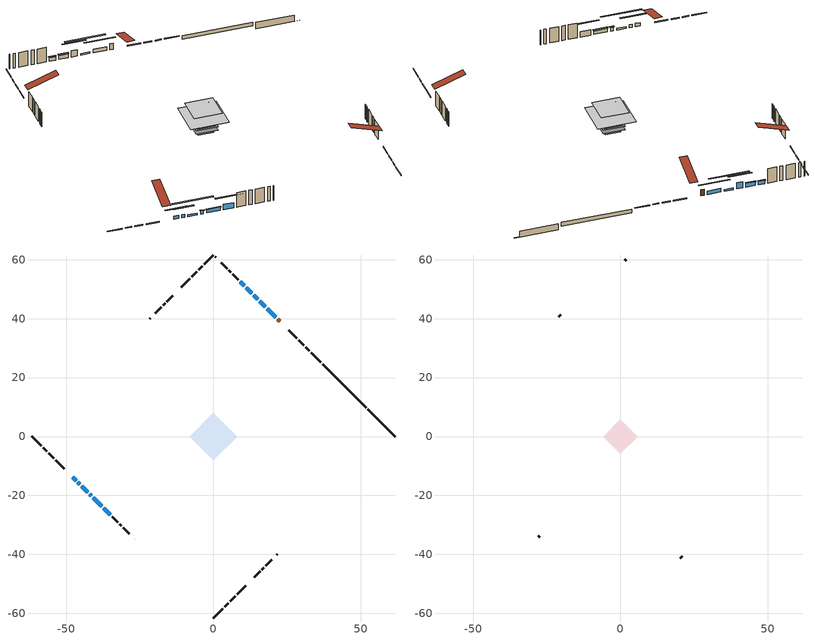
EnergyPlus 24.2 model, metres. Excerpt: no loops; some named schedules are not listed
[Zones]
conditioned space
 floor outside (Floor1 construction): -3.61,0 0,3.61 3.61,0 0,-3.61 z0.55
 floor adiabatic (Floor4 construction): -4.57,0 0,4.57 4.57,0 0,-4.57 z0.55
 floor adiabatic (AdiabaticFloorConstruction): -8.09,0 0,8.09 8.09,0 0,-8.09 z2.99
 floor foundation (Slab1 construction): -3.24,0 0,3.24 3.24,0 0,-3.24 z-1.76
 floor foundation (Slab2 construction): -4.57,0 0,4.57 4.57,0 0,-4.57 z-0.65
 wall outside (RimJoist1 construction): 0,-61.58 3.14,-58.44 / -61.58,0 -58.44,-3.14 / 0,61.58 -3.14,58.44 / 36.34,25.24 33.2,28.38 z0.55:0.85
 wall outside (RimJoist2 construction): 3.8,-57.78 5.08,-56.5 / -57.78,-3.8 -56.5,-5.08 / -3.8,57.78 -5.08,56.5 / 32.55,29.03 31.27,30.31 z0.55:0.85
 wall outside (RimJoist3 construction): 5.73,-55.85 7.46,-54.13 / -55.85,-5.73 -54.13,-7.46 / -5.73,55.85 -7.46,54.13 / 30.61,30.97 28.89,32.69 z0.55:0.85
 wall outside (RimJoist4 construction): 8.11,-53.47 10.88,-50.7 / -53.47,-8.11 -50.7,-10.88 / -8.11,53.47 -10.88,50.7 / 28.23,33.35 25.47,36.11 z0.55:0.85
 wall outside (AdiabaticWallConstruction 1): 22.44,39.14 21.8,39.78 z0.55:2.58
 wall outside (AdiabaticWallConstruction): 21.14,40.44 18.27,43.31 / -40.78,-20.8 -37.9,-23.68 / 10.39,51.19 9.1,52.48 z0.55:1.72; -47.68,-13.9 -46.64,-14.94 z0.55:1.57; -45.98,-15.6 -45.33,-16.25 z0.55:1.52; 17.61,43.97 15.63,45.95 / -44.68,-16.9 -42.7,-18.88 z0.55:1.11; -42.05,-19.53 -41.43,-20.15 z0.55:1.67; 14.98,46.6 13.68,47.9 z0.55:2.63; 13.03,48.55 11.05,50.53 z0.55:1.82; -37.25,-24.33 -35.09,-26.49 z0.55:2.33
 wall outside (Wall1 construction): 13.9,-47.68 15.8,-45.78 / -34.43,-27.15 -32.54,-29.04 / -13.9,47.68 -15.8,45.78 / 8.44,53.14 6.55,55.03 z0.55:5.43
 wall outside (Wall2 construction): 16.45,-45.13 17.09,-44.49 / -31.88,-29.7 -31.24,-30.34 / -16.45,45.13 -17.09,44.49 / 5.89,55.69 5.25,56.33 z0.55:5.43
 wall outside (Wall3 construction): 17.75,-43.83 19.7,-41.88 / -30.59,-30.99 -28.64,-32.94 / -17.75,43.83 -19.7,41.88 / 4.59,56.99 2.65,58.93 z0.55:5.43
 wall outside (Wall6 construction): 21.53,-40.05 21.69,-39.89 / -26.8,-34.78 -26.65,-34.93 / -21.53,40.05 -21.69,39.89 / 0.81,60.77 0.66,60.92 z0.55:5.43
 wall foundation (FoundationWall1 construction): 52.4,9.18,-1.76 52.4,9.18,0.34 60.48,1.1,0.34 60.48,1.1,-1.66 61.58,0,-1.66 61.58,0,-1.76
 wall foundation (FoundationWall2 construction): 51.74,9.84 37,24.58 z-0.65:0.55
 window (WindowConstruction): 21.14,40.44 18.27,43.31 z0.55:1.72
 window (WindowConstruction 7): -47.68,-13.9 -46.64,-14.94 z0.55:1.56
 window (WindowConstruction 8): -45.98,-15.6 -45.34,-16.24 z0.55:1.52
 window (WindowConstruction 9): 17.61,43.97 15.63,45.95 z0.55:1.11
 window (WindowConstruction 10): -44.68,-16.9 -42.7,-18.88 z0.55:1.11
 window (WindowConstruction 1): -42.05,-19.53 -41.44,-20.14 z0.55:1.67
 window (WindowConstruction 2): -40.78,-20.8 -37.9,-23.68 z0.55:1.72
 window (WindowConstruction 3): 14.98,46.6 13.68,47.9 z0.55:2.63
 window (WindowConstruction 4): 13.03,48.55 11.05,50.53 z0.55:1.82
 window (WindowConstruction 5): 10.39,51.19 9.1,52.48 z0.55:1.72
 window (WindowConstruction 6): -37.25,-24.33 -35.09,-26.49 z0.55:2.33
 door (Door): 22.44,39.14 21.8,39.78 z0.55:2.58
 ceiling adiabatic (AdiabaticFloorConstruction): 0,-8.09 8.09,0 0,8.09 -8.09,0 z2.99
attic - vented
 floor to conditioned space (Floor2 construction Reversed): -5.82,0 0,5.82 5.82,0 0,-5.82 z5.43
 floor to conditioned space (Floor3 construction Reversed): -3.24,0 0,3.24 3.24,0 0,-3.24 z5.43
 wall outside (Wall4 construction): 20.35,-41.23 20.87,-40.71 / -27.98,-33.6 -27.46,-34.12 / -20.35,41.23 -20.87,40.71 / 1.99,59.59 1.47,60.11 z0.55:5.43
 roof outside (Roof1 construction): 13.24,-48.34,5.43 6.76,-41.85,8.49 5.05,-43.56,8.49 11.53,-50.05,5.43; -48.34,-13.24,5.43 -41.85,-6.76,8.49 -43.56,-5.05,8.49 -50.05,-11.53,5.43; -13.24,48.34,5.43 -6.76,41.85,8.49 -5.05,43.56,8.49 -11.53,50.05,5.43; 23.1,38.48,5.43 16.61,31.99,8.49 18.32,30.28,8.49 24.81,36.77,5.43
shading: 16.42,45.16 22.99,38.59 23.28,38.88 16.71,45.45 z4.33; -44.79,-16.79 -49.53,-12.06 -49.82,-12.35 -45.09,-17.08 z4.17; -43.49,-18.09 -47.83,-13.75 -48.12,-14.04 -43.78,-18.38 z4.13; 12.28,49.3 20.96,40.62 21.25,40.91 12.57,49.59 z5.85; -39.35,-22.23 -48.03,-13.55 -48.32,-13.84 -39.64,-22.52 z5.85; -41.29,-20.29 -42.19,-19.39 -42.48,-19.68 -41.58,-20.58 z1.87; -37.76,-23.82 -40.92,-20.66 -41.21,-20.95 -38.05,-24.11 z1.92; 11.84,49.74 16.82,44.76 17.11,45.05 12.13,50.03 z5.24; 10.91,50.67 13.17,48.41 13.46,48.7 11.2,50.96 z2.02; 8.96,52.62 10.54,51.04 10.83,51.34 9.25,52.91 z1.92; -33.25,-28.33 -39.09,-22.49 -39.38,-22.78 -33.54,-28.63 z4.94
[Building]
Building 1: Terrain=Suburbs
[Site:Location]
Montreal Intl AP_QC: Latitude {deg}=45.47; Longitude {deg}=-73.74; Time Zone {hr}=-5; Elevation {m}=36; Keep Site Location Information=Yes
[Site:GroundTemperature:Shallow]
2.07863, -0.316383, -0.508184, 0.628371, 5.19101, 9.73239, 13.6695, 16.1636, 16.3755, 14.347, 10.5102, 6.10817
[Site:WaterMainsTemperature]
Calculation Method=Schedule; Temperature Schedule=mains temperature schedule
[Material] Roughness=Rough; Thermal Absorptance=0.9
Name | Thickness {m} | Conductivity {W/m-K} | Density {kg/m3} | Specific Heat {J/kg-K} | Solar Absorptance | Visible Absorptance
asphalt or fiberglass shingles | 0.00635 | 0.162714 | 1121.4 | 1465.45 | 0.4 | 0.4
ceiling loosefill ins | 0.338667 | 0.0480833 | 16.02 | 1046.75 | 0.7 | 0.7
ceiling loosefill ins 1 | 0.0846667 | 0.0480833 | 16.02 | 1046.75 | 0.7 | 0.7
ceiling stud and cavity | 0.1397 | 0.0892432 | 65.682 | 1177.47 | 0.7 | 0.7
ceiling stud and cavity 1 | 0.1397 | 0.6398 | 65.682 | 1177.47 | 0.7 | 0.7
concrete 4.0 in. | 0.1016 | 1.803125 | 2242.8 | 837.4 | 0.7 | 0.7
concrete 8.0 in. | 0.2032 | 1.803125 | 2242.8 | 837.4 | 0.7 | 0.7
door material | 0.04445 | 0.053851 | 512.64 | 1214.23 | 0.7 | 0.7
exterior vertical ins | 0.0445518 | 0.029427 | 32.04 | 1214.23 | 0.7 | 0.7
exterior vertical ins 1 | 0.00108814 | 0.029427 | 32.04 | 1214.23 | 0.7 | 0.7
floor covering | 0.0127 | 0.0433444 | 54.468 | 1339.84 | 0.6 | 0.6
floor covering 1 | 0.0127 | 9.015625 | 54.468 | 1339.84 | 0.6 | 0.6
floor rigid ins | 0.103632 | 0.029427 | 32.04 | 1214.23 | 0.7 | 0.7
floor rigid ins 1; wall rigid ins | 0.512978 | 0.029427 | 32.04 | 1214.23 | 0.7 | 0.7
floor stud and cavity | 0.1397 | 0.386641 | 92.3553 | 1139.71 | 0.7 | 0.7
floor stud and cavity 1 | 0.0889 | 0.621767 | 50.32683 | 1063.81 | 0.7 | 0.7
floor stud and cavity 2 | 0.1397 | 1.75129 | 37.0049 | 1207.88 | 0.7 | 0.7
furniture material conditioned space 1 | 0.1524 | 0.115458 | 640.8 | 1214.23 | 0.6 | 0.6
gypsum board | 0.0127 | 0.160291 | 801 | 837.4 | 0.6 | 0.6
gypsum board 1 | 0.0127 | 0.160291 | 801 | 837.4 | 0.7 | 0.7
osb sheathing 0.5 in. | 0.0127 | 0.115458 | 512.64 | 1214.23 | 0.7 | 0.7
osb sheathing 0.75 in. | 0.01905 | 0.115458 | 512.64 | 1214.23 | 0.7 | 0.7
osb sheathing 2.0 in. | 0.0508 | 0.115458 | 512.64 | 1214.23 | 0.7 | 0.7
rim joist rigid ins | 0.051816 | 0.029427 | 32.04 | 1214.23 | 0.7 | 0.7
rim joist stud and cavity | 0.0508 | 0.0452492 | 125.044 | 1163.47 | 0.6 | 0.6
rim joist stud and cavity 1 | 0.0508 | 0.0453916 | 125.044 | 1163.47 | 0.6 | 0.6
rim joist stud and cavity 2 | 0.0508 | 0.189081 | 125.044 | 1163.47 | 0.6 | 0.6
rim joist stud and cavity 3 | 0.0508 | 0.353641 | 125.044 | 1163.47 | 0.6 | 0.6
wall stud and cavity | 0.1397 | 0.0772525 | 139.0536 | 1170.24 | 0.7 | 0.7
wall stud and cavity 1 | 0.1397 | 0.0901573 | 139.0536 | 1170.24 | 0.7 | 0.7
wall stud and cavity 2 | 0.1397 | 0.0781658 | 139.0536 | 1170.24 | 0.7 | 0.7
wall stud and cavity 3 | 0.0889 | 6.9971 | 50.32683 | 1063.81 | 0.6 | 0.6
wall stud and cavity 4 | 0.1397 | 0.103639 | 139.0536 | 1170.24 | 0.7 | 0.7
wall stud and cavity 5 | 0.0889 | 0.380278 | 52.3479 | 1209.89 | 0.7 | 0.7
wall stud and cavity 6 | 0.0889 | 0.391764 | 83.0341 | 1211.67 | 0.7 | 0.7
wood siding | 0.0254 | 0.102417 | 544.68 | 1172.36 | 0.4 | 0.4
wood siding 1 | 0.00254 | 0.102417 | 544.68 | 1172.36 | 0.4 | 0.4
wood siding 2; wood siding 3; wood siding 4 | 0.0254 | 0.102417 | 544.68 | 1172.36 | 0.7 | 0.7
[WindowMaterial:SimpleGlazingSystem]
Name | U-Factor {W/m2-K} | Solar Heat Gain Coefficient
WindowMaterial | 2.79017 | 0.63
WindowMaterial 1 | 2.95994 | 0.56
WindowMaterial 2 | 4.19775 | 0.68
WindowMaterial 3 | 2.79301 | 0.65
WindowMaterial 4 | 2.95313 | 0.6
WindowMaterial 5 | 2.79698 | 0.67
WindowMaterial 6 | 2.97584 | 0.57
WindowMaterial 7 | 3.01899 | 0.51
WindowMaterial 8 | 2.77711 | 0.53
[Construction]
AdiabaticFloorConstruction: floor stud and cavity 2, floor rigid ins 1, osb sheathing 0.75 in., floor covering
AdiabaticWallConstruction: wood siding 3, wall rigid ins, wall stud and cavity 5, gypsum board
AdiabaticWallConstruction 1: wood siding 4, wall rigid ins, wall stud and cavity 5, gypsum board
Door: door material
Floor1 construction: floor stud and cavity, floor rigid ins, osb sheathing 0.75 in., floor covering
Floor2 construction Reversed: gypsum board, ceiling stud and cavity, ceiling loosefill ins
Floor3 construction Reversed: gypsum board, ceiling stud and cavity 1, ceiling loosefill ins 1
Floor4 construction: floor stud and cavity 1, floor covering 1
FoundationWall1 construction: concrete 8.0 in., gypsum board 1
FoundationWall2 construction: concrete 8.0 in.
furniture construction conditioned space 1: furniture material conditioned space 1
PartitionWallConstruction: gypsum board, wall stud and cavity 6, gypsum board
RimJoist1 construction: wood siding 2, osb sheathing 2.0 in., rim joist stud and cavity
RimJoist2 construction: wood siding 2, osb sheathing 2.0 in., rim joist stud and cavity 1
RimJoist3 construction: wood siding 2, rim joist rigid ins, osb sheathing 2.0 in., rim joist stud and cavity 2
RimJoist4 construction: wood siding 2, osb sheathing 2.0 in., rim joist stud and cavity 3
Roof1 construction: asphalt or fiberglass shingles
Slab1 construction; Slab2 construction: concrete 4.0 in.
Wall1 construction: wood siding, osb sheathing 0.5 in., wall stud and cavity, gypsum board
Wall2 construction: wood siding, osb sheathing 0.5 in., wall stud and cavity 1, gypsum board
Wall3 construction: wood siding, osb sheathing 0.5 in., wall stud and cavity 2, gypsum board
Wall4 construction: wood siding 1, wall stud and cavity 3
Wall6 construction: wood siding, osb sheathing 0.5 in., wall stud and cavity 4, gypsum board
WindowConstruction; WindowConstruction 2: WindowMaterial
WindowConstruction 1: WindowMaterial 1
WindowConstruction 10; WindowConstruction 9: WindowMaterial 8
WindowConstruction 3: WindowMaterial 2
WindowConstruction 4: WindowMaterial 3
WindowConstruction 5: WindowMaterial 4
WindowConstruction 6: WindowMaterial 5
WindowConstruction 7: WindowMaterial 6
WindowConstruction 8: WindowMaterial 7
[Zone] Multiplier=1; Part of Total Floor Area=Yes
Name | Volume {m3}
attic - vented | 44.0509
conditioned space | 419.2
[Space]
Name | Zone | Volume {m3}
attic - vented 1 | attic - vented | 44.0509
conditioned space 1 | conditioned space | 419.2
[ZoneInfiltration:EffectiveLeakageArea]
infil attic - vented 1: Zone or Space=attic - vented 1; Schedule=Always On Discrete; Effective Air Leakage Area {cm2}=3549.2; Stack Coefficient=0.00055179; Wind Coefficient=1.58711e-05
[ZoneMixing]
whole house fan mix: Zone or Space=attic - vented; Schedule=Always On Continuous; Design Flow Rate Calculation Method=Flow/Zone; Design Flow Rate {m3/s}=0; Source Zone or Space=conditioned space
[SurfaceProperty:ExposedFoundationPerimeter] Exposed Perimeter Calculation Method=TotalExposedPerimeter
Name | Total Exposed Perimeter {m}
Slab1 | 12.985
Slab2 | 20.848
[InternalMass] Zone or ZoneList=conditioned space; Space or SpaceList=conditioned space 1
Name | Construction | Surface Area {m2}
furniture mass conditioned space 1 | furniture construction conditioned space 1 | 104.552
partition wall mass | PartitionWallConstruction | 219.671
[Lights]
interior lighting: Zone or ZoneList or Space or SpaceList=conditioned space 1; Schedule=interior lighting schedule; Design Level Calculation Method=LightingLevel; Lighting Level {W}=343.2; Return Air Fraction=0; Fraction Radiant=0.6; Fraction Visible=0.2; Fraction Replaceable=1
[People]
occupants: Zone or ZoneList or Space or SpaceList=conditioned space 1; Number of People Schedule=occupants schedule; Number of People Calculation Method=People; Number of People=3; Fraction Radiant=0.314171; Sensible Heat Fraction=0.56303; Activity Level Schedule=occupants activity schedule; Carbon Dioxide Generation Rate {m3/s-W}=0; Enable ASHRAE 55 Comfort Warnings=No; Mean Radiant Temperature Calculation Type=EnclosureAveraged
[ElectricEquipment] Zone or ZoneList or Space or SpaceList=conditioned space 1; Design Level Calculation Method=EquipmentLevel
Name | Schedule | Design Level {W} | Fraction Latent | Fraction Radiant | Fraction Lost
clothes dryer | clothes dryer schedule | 140.772 | 0.015 | 0.081 | 0.85
clothes washer | clothes washer schedule | 32.1985 | 0.03 | 0.162 | 0.7
cooking range | cooking range schedule | 215.147 | 0.08 | 0.432 | 0.2
dishwasher | dishwasher schedule | 66.8632 | 0.3 | 0.18 | 0.4
fridge | fridge schedule | 72.9452 | 0 | 0.6 | 0
mech vent bath fan 0 | mech vent bath fan 0 schedule | 50.2 | 0 | 0 | 1
mech vent house fan | mech vent house fan schedule | 0 | 0 | 0 | 1
mech vent house fan cfis | mech vent house fan cfis schedule | 0 | 0 | 0 | 0
mech vent range fan 0 | mech vent range fan 0 schedule | 57 | 0 | 0 | 1
misc plug loads | misc plug loads schedule | 494.7 | 0.045 | 0.513 | 0.1
whole house fan | Always On Discrete | 0 | 0 | 0 | 1
[OtherEquipment] Zone or ZoneList or Space or SpaceList=conditioned space 1; Design Level Calculation Method=EquipmentLevel
Name | Fuel Type | Schedule | Design Level {W} | Fraction Latent | Fraction Radiant | Fraction Lost
clothes dryer 1 | Electricity | clothes dryer schedule | 0 | 0.015 | 0.081 | 0.85
cooking range 1 | Electricity | cooking range schedule | 0 | 0.08 | 0.432 | 0.2
general water use latent | None | general water use schedule | 62.594 | 1 | 0 | 0
general water use sensible | None | general water use schedule | -61.6891 | 0 | 0.6 | 0
mech vent house fan latent load | None | Always On Discrete | 0 | 1 | 0 | 0
mech vent house fan sensible load | None | Always On Discrete | 0 | 0 | 0 | 0
water heater energy adjustment1 | Electricity | Always On Discrete | 0.01 | 0 | 0 | 1
[ZoneInfiltration:DesignFlowRate] Zone or ZoneList or Space or SpaceList=conditioned space 1; Schedule=Always On Discrete; Design Flow Rate Calculation Method=Flow/Zone; Design Flow Rate {m3/s}=0
infil flow; natural vent flow; whole house fan flow
[Foundation:Kiva] Initial Indoor Air Temperature {C}=18; Wall Depth Below Slab {m}=0.2032; Custom Block Z Position 1 {m}=0
Name | Wall Height Above Grade {m} | Custom Block Material Name 1 | Custom Block Depth 1 {m} | Custom Block X Position 1 {m}
Foundation Kiva 1 | 0.340004 | exterior vertical ins | 2.10001 | 0.2159
Foundation Kiva 2 | 0.550012 | exterior vertical ins 1 | 1.2 | 0.2032
[Foundation:Kiva:Settings]
Soil Conductivity {W/m-K}=0.849921; Soil Density {kg/m3}=1842.3; Soil Specific Heat {J/kg-K}=418.7; Ground Solar Absorptivity=0.9; Ground Thermal Absorptivity=0.9; Ground Surface Roughness {m}=0.03; Far-Field Width {m}=40; Deep-Ground Boundary Condition=ZeroFlux; Deep-Ground Depth {m}=40; Minimum Cell Dimension {m}=0.2; Maximum Cell Growth Coefficient=3; Simulation Timestep=Timestep
[Exterior:Lights]
exterior lighting: Schedule=exterior lighting schedule; Design Level {W}=75.6
[Schedule:Constant]
Name | Hourly Value
Always On Continuous; mech vent house fan schedule; mech vent house fan cfis schedule; Always On Discrete | 1
occupants activity schedule | 117.228
fridge schedule | 0
[Schedule:Week:Daily]
interior lighting schedule Week Rule - Jan1-Jan27: interior lighting schedule day, interior lighting schedule day, interior lighting schedule day, interior lighting schedule day, interior lighting schedule day, interior lighting schedule day, interior lighting schedule day, interior lighting schedule default day, interior lighting schedule default day, interior lighting schedule default day, interior lighting schedule default day, interior lighting schedule default day
interior lighting schedule Week Rule - Jan28-Feb3: interior lighting schedule day, interior lighting schedule day, interior lighting schedule day, interior lighting schedule day, interior lighting schedule day 1, interior lighting schedule day 1, interior lighting schedule day 1, interior lighting schedule default day, interior lighting schedule default day, interior lighting schedule default day, interior lighting schedule default day, interior lighting schedule default day
interior lighting schedule Week Rule - Feb4-Feb24: interior lighting schedule day 1, interior lighting schedule day 1, interior lighting schedule day 1, interior lighting schedule day 1, interior lighting schedule day 1, interior lighting schedule day 1, interior lighting schedule day 1, interior lighting schedule default day, interior lighting schedule default day, interior lighting schedule default day, interior lighting schedule default day, interior lighting schedule default day
interior lighting schedule Week Rule - Feb25-Mar3: interior lighting schedule day 1, interior lighting schedule day 1, interior lighting schedule day 1, interior lighting schedule day 1, interior lighting schedule day 2, interior lighting schedule day 2, interior lighting schedule day 2, interior lighting schedule default day, interior lighting schedule default day, interior lighting schedule default day, interior lighting schedule default day, interior lighting schedule default day
interior lighting schedule Week Rule - Mar4-Mar31: interior lighting schedule day 2, interior lighting schedule day 2, interior lighting schedule day 2, interior lighting schedule day 2, interior lighting schedule day 2, interior lighting schedule day 2, interior lighting schedule day 2, interior lighting schedule default day, interior lighting schedule default day, interior lighting schedule default day, interior lighting schedule default day, interior lighting schedule default day
interior lighting schedule Week Rule - Apr1-Apr28: interior lighting schedule day 3, interior lighting schedule day 3, interior lighting schedule day 3, interior lighting schedule day 3, interior lighting schedule day 3, interior lighting schedule day 3, interior lighting schedule day 3, interior lighting schedule default day, interior lighting schedule default day, interior lighting schedule default day, interior lighting schedule default day, interior lighting schedule default day
interior lighting schedule Week Rule - Apr29-May5: interior lighting schedule day 3, interior lighting schedule day 3, interior lighting schedule day 4, interior lighting schedule day 4, interior lighting schedule day 4, interior lighting schedule day 4, interior lighting schedule day 4, interior lighting schedule default day, interior lighting schedule default day, interior lighting schedule default day, interior lighting schedule default day, interior lighting schedule default day
interior lighting schedule Week Rule - May6-May26: interior lighting schedule day 4, interior lighting schedule day 4, interior lighting schedule day 4, interior lighting schedule day 4, interior lighting schedule day 4, interior lighting schedule day 4, interior lighting schedule day 4, interior lighting schedule default day, interior lighting schedule default day, interior lighting schedule default day, interior lighting schedule default day, interior lighting schedule default day
interior lighting schedule Week Rule - May27-Jun2: interior lighting schedule day 4, interior lighting schedule day 4, interior lighting schedule day 4, interior lighting schedule day 4, interior lighting schedule day 4, interior lighting schedule day 5, interior lighting schedule day 5, interior lighting schedule default day, interior lighting schedule default day, interior lighting schedule default day, interior lighting schedule default day, interior lighting schedule default day
interior lighting schedule Week Rule - Jun3-Jun30: interior lighting schedule day 5, interior lighting schedule day 5, interior lighting schedule day 5, interior lighting schedule day 5, interior lighting schedule day 5, interior lighting schedule day 5, interior lighting schedule day 5, interior lighting schedule default day, interior lighting schedule default day, interior lighting schedule default day, interior lighting schedule default day, interior lighting schedule default day
interior lighting schedule Week Rule - Jul1-Jul28: interior lighting schedule day 6, interior lighting schedule day 6, interior lighting schedule day 6, interior lighting schedule day 6, interior lighting schedule day 6, interior lighting schedule day 6, interior lighting schedule day 6, interior lighting schedule default day, interior lighting schedule default day, interior lighting schedule default day, interior lighting schedule default day, interior lighting schedule default day
interior lighting schedule Week Rule - Jul29-Aug4: interior lighting schedule day 6, interior lighting schedule day 6, interior lighting schedule day 6, interior lighting schedule day 7, interior lighting schedule day 7, interior lighting schedule day 7, interior lighting schedule day 7, interior lighting schedule default day, interior lighting schedule default day, interior lighting schedule default day, interior lighting schedule default day, interior lighting schedule default day
interior lighting schedule Week Rule - Aug5-Aug25: interior lighting schedule day 7, interior lighting schedule day 7, interior lighting schedule day 7, interior lighting schedule day 7, interior lighting schedule day 7, interior lighting schedule day 7, interior lighting schedule day 7, interior lighting schedule default day, interior lighting schedule default day, interior lighting schedule default day, interior lighting schedule default day, interior lighting schedule default day
interior lighting schedule Week Rule - Aug26-Sep1: interior lighting schedule day 7, interior lighting schedule day 7, interior lighting schedule day 7, interior lighting schedule day 7, interior lighting schedule day 7, interior lighting schedule day 7, interior lighting schedule day 8, interior lighting schedule default day, interior lighting schedule default day, interior lighting schedule default day, interior lighting schedule default day, interior lighting schedule default day
interior lighting schedule Week Rule - Sep2-Sep29: interior lighting schedule day 8, interior lighting schedule day 8, interior lighting schedule day 8, interior lighting schedule day 8, interior lighting schedule day 8, interior lighting schedule day 8, interior lighting schedule day 8, interior lighting schedule default day, interior lighting schedule default day, interior lighting schedule default day, interior lighting schedule default day, interior lighting schedule default day
interior lighting schedule Week Rule - Sep30-Oct6: interior lighting schedule day 8, interior lighting schedule day 9, interior lighting schedule day 9, interior lighting schedule day 9, interior lighting schedule day 9, interior lighting schedule day 9, interior lighting schedule day 9, interior lighting schedule default day, interior lighting schedule default day, interior lighting schedule default day, interior lighting schedule default day, interior lighting schedule default day
interior lighting schedule Week Rule - Oct7-Oct27: interior lighting schedule day 9, interior lighting schedule day 9, interior lighting schedule day 9, interior lighting schedule day 9, interior lighting schedule day 9, interior lighting schedule day 9, interior lighting schedule day 9, interior lighting schedule default day, interior lighting schedule default day, interior lighting schedule default day, interior lighting schedule default day, interior lighting schedule default day
interior lighting schedule Week Rule - Oct28-Nov3: interior lighting schedule day 9, interior lighting schedule day 9, interior lighting schedule day 9, interior lighting schedule day 9, interior lighting schedule day 10, interior lighting schedule day 10, interior lighting schedule day 10, interior lighting schedule default day, interior lighting schedule default day, interior lighting schedule default day, interior lighting schedule default day, interior lighting schedule default day
interior lighting schedule Week Rule - Nov4-Nov24: interior lighting schedule day 10, interior lighting schedule day 10, interior lighting schedule day 10, interior lighting schedule day 10, interior lighting schedule day 10, interior lighting schedule day 10, interior lighting schedule day 10, interior lighting schedule default day, interior lighting schedule default day, interior lighting schedule default day, interior lighting schedule default day, interior lighting schedule default day
interior lighting schedule Week Rule - Nov25-Dec1: interior lighting schedule day 10, interior lighting schedule day 10, interior lighting schedule day 10, interior lighting schedule day 10, interior lighting schedule day 10, interior lighting schedule day 10, interior lighting schedule day 11, interior lighting schedule default day, interior lighting schedule default day, interior lighting schedule default day, interior lighting schedule default day, interior lighting schedule default day
interior lighting schedule Week Rule - Dec2-Dec31: interior lighting schedule day 11, interior lighting schedule day 11, interior lighting schedule day 11, interior lighting schedule day 11, interior lighting schedule day 11, interior lighting schedule day 11, interior lighting schedule day 11, interior lighting schedule default day, interior lighting schedule default day, interior lighting schedule default day, interior lighting schedule default day, interior lighting schedule default day
occupants schedule Week Rule - Jan1-Dec31: occupants schedule day, occupants schedule day, occupants schedule day, occupants schedule day, occupants schedule day, occupants schedule day, occupants schedule day, occupants schedule default day, occupants schedule default day, occupants schedule default day, occupants schedule default day, occupants schedule default day
clothes dryer schedule Week Rule - Jan1-Dec31: clothes dryer schedule day, clothes dryer schedule day, clothes dryer schedule day, clothes dryer schedule day, clothes dryer schedule day, clothes dryer schedule day, clothes dryer schedule day, clothes dryer schedule default day, clothes dryer schedule default day, clothes dryer schedule default day, clothes dryer schedule default day, clothes dryer schedule default day
clothes washer schedule Week Rule - Jan1-Dec31: clothes washer schedule day, clothes washer schedule day, clothes washer schedule day, clothes washer schedule day, clothes washer schedule day, clothes washer schedule day, clothes washer schedule day, clothes washer schedule default day, clothes washer schedule default day, clothes washer schedule default day, clothes washer schedule default day, clothes washer schedule default day
cooking range schedule Week Rule - Jan1-Dec31: cooking range schedule day, cooking range schedule day, cooking range schedule day, cooking range schedule day, cooking range schedule day, cooking range schedule day, cooking range schedule day, cooking range schedule default day, cooking range schedule default day, cooking range schedule default day, cooking range schedule default day, cooking range schedule default day
dishwasher schedule Week Rule - Jan1-Dec31: dishwasher schedule day, dishwasher schedule day, dishwasher schedule day, dishwasher schedule day, dishwasher schedule day, dishwasher schedule day, dishwasher schedule day, dishwasher schedule default day, dishwasher schedule default day, dishwasher schedule default day, dishwasher schedule default day, dishwasher schedule default day
mech vent bath fan 0 schedule Week Rule - Jan1-Dec31: mech vent bath fan 0 schedule day, mech vent bath fan 0 schedule day, mech vent bath fan 0 schedule day, mech vent bath fan 0 schedule day, mech vent bath fan 0 schedule day, mech vent bath fan 0 schedule day, mech vent bath fan 0 schedule day, mech vent bath fan 0 schedule default day, mech vent bath fan 0 schedule default day, mech vent bath fan 0 schedule default day, mech vent bath fan 0 schedule default day, mech vent bath fan 0 schedule default day
mech vent range fan 0 schedule Week Rule - Jan1-Dec31: mech vent range fan 0 schedule day, mech vent range fan 0 schedule day, mech vent range fan 0 schedule day, mech vent range fan 0 schedule day, mech vent range fan 0 schedule day, mech vent range fan 0 schedule day, mech vent range fan 0 schedule day, mech vent range fan 0 schedule default day, mech vent range fan 0 schedule default day, mech vent range fan 0 schedule default day, mech vent range fan 0 schedule default day, mech vent range fan 0 schedule default day
misc plug loads schedule Week Rule - Jan1-Dec31: misc plug loads schedule day, misc plug loads schedule day, misc plug loads schedule day, misc plug loads schedule day, misc plug loads schedule day, misc plug loads schedule day, misc plug loads schedule day, misc plug loads schedule default day, misc plug loads schedule default day, misc plug loads schedule default day, misc plug loads schedule default day, misc plug loads schedule default day
general water use schedule Week Rule - Jan1-Dec31: general water use schedule day, general water use schedule day, general water use schedule day, general water use schedule day, general water use schedule day, general water use schedule day, general water use schedule day, general water use schedule default day, general water use schedule default day, general water use schedule default day, general water use schedule default day, general water use schedule default day
exterior lighting schedule Week Rule - Jan1-Jan27: exterior lighting schedule day, exterior lighting schedule day, exterior lighting schedule day, exterior lighting schedule day, exterior lighting schedule day, exterior lighting schedule day, exterior lighting schedule day, exterior lighting schedule default day, exterior lighting schedule default day, exterior lighting schedule default day, exterior lighting schedule default day, exterior lighting schedule default day
exterior lighting schedule Week Rule - Jan28-Feb3: exterior lighting schedule day, exterior lighting schedule day, exterior lighting schedule day, exterior lighting schedule day, exterior lighting schedule day 1, exterior lighting schedule day 1, exterior lighting schedule day 1, exterior lighting schedule default day, exterior lighting schedule default day, exterior lighting schedule default day, exterior lighting schedule default day, exterior lighting schedule default day
exterior lighting schedule Week Rule - Feb4-Feb24: exterior lighting schedule day 1, exterior lighting schedule day 1, exterior lighting schedule day 1, exterior lighting schedule day 1, exterior lighting schedule day 1, exterior lighting schedule day 1, exterior lighting schedule day 1, exterior lighting schedule default day, exterior lighting schedule default day, exterior lighting schedule default day, exterior lighting schedule default day, exterior lighting schedule default day
exterior lighting schedule Week Rule - Feb25-Mar3: exterior lighting schedule day 1, exterior lighting schedule day 1, exterior lighting schedule day 1, exterior lighting schedule day 1, exterior lighting schedule day 2, exterior lighting schedule day 2, exterior lighting schedule day 2, exterior lighting schedule default day, exterior lighting schedule default day, exterior lighting schedule default day, exterior lighting schedule default day, exterior lighting schedule default day
exterior lighting schedule Week Rule - Mar4-Mar31: exterior lighting schedule day 2, exterior lighting schedule day 2, exterior lighting schedule day 2, exterior lighting schedule day 2, exterior lighting schedule day 2, exterior lighting schedule day 2, exterior lighting schedule day 2, exterior lighting schedule default day, exterior lighting schedule default day, exterior lighting schedule default day, exterior lighting schedule default day, exterior lighting schedule default day
exterior lighting schedule Week Rule - Apr1-Apr28: exterior lighting schedule day 3, exterior lighting schedule day 3, exterior lighting schedule day 3, exterior lighting schedule day 3, exterior lighting schedule day 3, exterior lighting schedule day 3, exterior lighting schedule day 3, exterior lighting schedule default day, exterior lighting schedule default day, exterior lighting schedule default day, exterior lighting schedule default day, exterior lighting schedule default day
exterior lighting schedule Week Rule - Apr29-May5: exterior lighting schedule day 3, exterior lighting schedule day 3, exterior lighting schedule day 4, exterior lighting schedule day 4, exterior lighting schedule day 4, exterior lighting schedule day 4, exterior lighting schedule day 4, exterior lighting schedule default day, exterior lighting schedule default day, exterior lighting schedule default day, exterior lighting schedule default day, exterior lighting schedule default day
exterior lighting schedule Week Rule - May6-May26: exterior lighting schedule day 4, exterior lighting schedule day 4, exterior lighting schedule day 4, exterior lighting schedule day 4, exterior lighting schedule day 4, exterior lighting schedule day 4, exterior lighting schedule day 4, exterior lighting schedule default day, exterior lighting schedule default day, exterior lighting schedule default day, exterior lighting schedule default day, exterior lighting schedule default day
exterior lighting schedule Week Rule - May27-Jun2: exterior lighting schedule day 4, exterior lighting schedule day 4, exterior lighting schedule day 4, exterior lighting schedule day 4, exterior lighting schedule day 4, exterior lighting schedule day 5, exterior lighting schedule day 5, exterior lighting schedule default day, exterior lighting schedule default day, exterior lighting schedule default day, exterior lighting schedule default day, exterior lighting schedule default day
[Schedule:Year]
interior lighting schedule: interior lighting schedule Week Rule - Jan1-Jan27, 1, 1, 1, 27, interior lighting schedule Week Rule - Jan28-Feb3, 1, 28, 2, 3, interior lighting schedule Week Rule - Feb4-Feb24, 2, 4, 2, 24, interior lighting schedule Week Rule - Feb25-Mar3, 2, 25, 3, 3, interior lighting schedule Week Rule - Mar4-Mar31, 3, 4, 3, 31, interior lighting schedule Week Rule - Apr1-Apr28, 4, 1, 4, 28, interior lighting schedule Week Rule - Apr29-May5, 4, 29, 5, 5, interior lighting schedule Week Rule - May6-May26, 5, 6, 5, 26, interior lighting schedule Week Rule - May27-Jun2, 5, 27, 6, 2, interior lighting schedule Week Rule - Jun3-Jun30, 6, 3, 6, 30, interior lighting schedule Week Rule - Jul1-Jul28, 7, 1, 7, 28, interior lighting schedule Week Rule - Jul29-Aug4, 7, 29, 8, 4, interior lighting schedule Week Rule - Aug5-Aug25, 8, 5, 8, 25, interior lighting schedule Week Rule - Aug26-Sep1, 8, 26, 9, 1, interior lighting schedule Week Rule - Sep2-Sep29, 9, 2, 9, 29, interior lighting schedule Week Rule - Sep30-Oct6, 9, 30, 10, 6, interior lighting schedule Week Rule - Oct7-Oct27, 10, 7, 10, 27, interior lighting schedule Week Rule - Oct28-Nov3, 10, 28, 11, 3, interior lighting schedule Week Rule - Nov4-Nov24, 11, 4, 11, 24, interior lighting schedule Week Rule - Nov25-Dec1, 11, 25, 12, 1, interior lighting schedule Week Rule - Dec2-Dec31, 12, 2, 12, 31
occupants schedule: occupants schedule Week Rule - Jan1-Dec31, 1, 1, 12, 31
clothes dryer schedule: clothes dryer schedule Week Rule - Jan1-Dec31, 1, 1, 12, 31
clothes washer schedule: clothes washer schedule Week Rule - Jan1-Dec31, 1, 1, 12, 31
cooking range schedule: cooking range schedule Week Rule - Jan1-Dec31, 1, 1, 12, 31
dishwasher schedule: dishwasher schedule Week Rule - Jan1-Dec31, 1, 1, 12, 31
mech vent bath fan 0 schedule: mech vent bath fan 0 schedule Week Rule - Jan1-Dec31, 1, 1, 12, 31
mech vent range fan 0 schedule: mech vent range fan 0 schedule Week Rule - Jan1-Dec31, 1, 1, 12, 31
misc plug loads schedule: misc plug loads schedule Week Rule - Jan1-Dec31, 1, 1, 12, 31
general water use schedule: general water use schedule Week Rule - Jan1-Dec31, 1, 1, 12, 31
exterior lighting schedule: exterior lighting schedule Week Rule - Jan1-Jan27, 1, 1, 1, 27, exterior lighting schedule Week Rule - Jan28-Feb3, 1, 28, 2, 3, exterior lighting schedule Week Rule - Feb4-Feb24, 2, 4, 2, 24, exterior lighting schedule Week Rule - Feb25-Mar3, 2, 25, 3, 3, exterior lighting schedule Week Rule - Mar4-Mar31, 3, 4, 3, 31, exterior lighting schedule Week Rule - Apr1-Apr28, 4, 1, 4, 28, exterior lighting schedule Week Rule - Apr29-May5, 4, 29, 5, 5, exterior lighting schedule Week Rule - May6-May26, 5, 6, 5, 26, exterior lighting schedule Week Rule - May27-Jun2, 5, 27, 6, 2, exterior lighting schedule Week Rule - Jun3-Jun30, 6, 3, 6, 30, exterior lighting schedule Week Rule - Jul1-Jul28, 7, 1, 7, 28, exterior lighting schedule Week Rule - Jul29-Aug4, 7, 29, 8, 4, exterior lighting schedule Week Rule - Aug5-Aug25, 8, 5, 8, 25, exterior lighting schedule Week Rule - Aug26-Sep1, 8, 26, 9, 1, exterior lighting schedule Week Rule - Sep2-Sep29, 9, 2, 9, 29, exterior lighting schedule Week Rule - Sep30-Oct6, 9, 30, 10, 6, exterior lighting schedule Week Rule - Oct7-Oct27, 10, 7, 10, 27, exterior lighting schedule Week Rule - Oct28-Nov3, 10, 28, 11, 3, exterior lighting schedule Week Rule - Nov4-Nov24, 11, 4, 11, 24, exterior lighting schedule Week Rule - Nov25-Dec1, 11, 25, 12, 1, exterior lighting schedule Week Rule - Dec2-Dec31, 12, 2, 12, 31
[Schedule:Compact]
mains temperature schedule: Through: 01/01, For: AllDays, Until: 24:00, 6.56833, Through: 01/02, For: AllDays, Until: 24:00, 6.48722, Through: 01/03, For: AllDays, Until: 24:00, 6.40722, Through: 01/04, For: AllDays, Until: 24:00, 6.32889, Through: 01/05, For: AllDays, Until: 24:00, 6.25167, Through: 01/06, For: AllDays, Until: 24:00, 6.17611, Through: 01/07, For: AllDays, Until: 24:00, 6.10222, Through: 01/08, For: AllDays, Until: 24:00, 6.02944, Through: 01/09, For: AllDays, Until: 24:00, 5.95833, Through: 01/10, For: AllDays, Until: 24:00, 5.88889, Through: 01/11, For: AllDays, Until: 24:00, 5.82056, Through: 01/12, For: AllDays, Until: 24:00, 5.75444, Through: 01/13, For: AllDays, Until: 24:00, 5.68944, Through: 01/14, For: AllDays, Until: 24:00, 5.62611, Through: 01/15, For: AllDays, Until: 24:00, 5.56444, Through: 01/16, For: AllDays, Until: 24:00, 5.50444, Through: 01/17, For: AllDays, Until: 24:00, 5.44611, Through: 01/18, For: AllDays, Until: 24:00, 5.38944, Through: 01/19, For: AllDays, Until: 24:00, 5.33389, Through: 01/20, For: AllDays, Until: 24:00, 5.28111, Through: 01/21, For: AllDays, Until: 24:00, 5.22944, Through: 01/22, For: AllDays, Until: 24:00, 5.17944, Through: 01/23, For: AllDays, Until: 24:00, 5.13111, Through: 01/24, For: AllDays, Until: 24:00, 5.085, Through: 01/25, For: AllDays, Until: 24:00, 5.04056, Through: 01/26, For: AllDays, Until: 24:00, 4.99778, Through: 01/27, For: AllDays, Until: 24:00, 4.95667, Through: 01/28, For: AllDays, Until: 24:00, 4.91778, Through: 01/29, For: AllDays, Until: 24:00, 4.88056, Through: 01/30, For: AllDays, Until: 24:00, 4.845, Through: 01/31, For: AllDays, Until: 24:00, 4.81167, Through: 02/01, For: AllDays, Until: 24:00, 4.77944, Through: 02/02, For: AllDays, Until: 24:00, 4.75, Through: 02/03, For: AllDays, Until: 24:00, 4.72167, Through: 02/04, For: AllDays, Until: 24:00, 4.69611, Through: 02/05, For: AllDays, Until: 24:00, 4.67167, Through: 02/06, For: AllDays, Until: 24:00, 4.64944, Through: 02/07, For: AllDays, Until: 24:00, 4.62889, Through: 02/08, For: AllDays, Until: 24:00, 4.61056, Through: 02/09, For: AllDays, Until: 24:00, 4.59389, Through: 02/10, For: AllDays, Until: 24:00, 4.57944, Through: 02/11, For: AllDays, Until: 24:00, 4.56667, Through: 02/12, For: AllDays, Until: 24:00, 4.55611, Through: 02/13, For: AllDays, Until: 24:00, 4.54722, Through: 02/14, For: AllDays, Until: 24:00, 4.54056, Through: 02/15, For: AllDays, Until: 24:00, 4.53556, Through: 02/16, For: AllDays, Until: 24:00, 4.53278, Through: 02/17, For: AllDays, Until: 24:00, 4.53167, Through: 02/18, For: AllDays, Until: 24:00, 4.53278, Through: 02/19, For: AllDays, Until: 24:00, 4.53556, Through: 02/20, For: AllDays, Until: 24:00, 4.54056, Through: 02/21, For: AllDays, Until: 24:00, 4.54722, Through: 02/22, For: AllDays, Until: 24:00, 4.55611, Through: 02/23, For: AllDays, Until: 24:00, 4.56667, Through: 02/24, For: AllDays, Until: 24:00, 4.57944, Through: 02/25, For: AllDays, Until: 24:00, 4.59389, Through: 02/26, For: AllDays, Until: 24:00, 4.61056, Through: 02/27, For: AllDays, Until: 24:00, 4.62889, Through: 02/28, For: AllDays, Until: 24:00, 4.64889, Through: 03/01, For: AllDays, Until: 24:00, 4.67111, Through: 03/02, For: AllDays, Until: 24:00, 4.69556, Through: 03/03, For: AllDays, Until: 24:00, 4.72167, Through: 03/04, For: AllDays, Until: 24:00, 4.74944, Through: 03/05, For: AllDays, Until: 24:00, 4.77944, Through: 03/06, For: AllDays, Until: 24:00, 4.81111, Through: 03/07, For: AllDays, Until: 24:00, 4.84444, Through: 03/08, For: AllDays, Until: 24:00, 4.88, Through: 03/09, For: AllDays, Until: 24:00, 4.91722, Through: 03/10, For: AllDays, Until: 24:00, 4.95611, Through: 03/11, For: AllDays, Until: 24:00, 4.99722, Through: 03/12, For: AllDays, Until: 24:00, 5.04, Through: 03/13, For: AllDays, Until: 24:00, 5.08444, Through: 03/14, For: AllDays, Until: 24:00, 5.13056, Through: 03/15, For: AllDays, Until: 24:00, 5.17889, Through: 03/16, For: AllDays, Until: 24:00, 5.22833, Through: 03/17, For: AllDays, Until: 24:00, 5.28, Through: 03/18, For: AllDays, Until: 24:00, 5.33333, Through: 03/19, For: AllDays, Until: 24:00, 5.38833, Through: 03/20, For: AllDays, Until: 24:00, 5.445, Through: 03/21, For: AllDays, Until: 24:00, 5.50333, Through: 03/22, For: AllDays, Until: 24:00, 5.56333, Through: 03/23, For: AllDays, Until: 24:00, 5.625, Through: 03/24, For: AllDays, Until: 24:00, 5.68833, Through: 03/25, For: AllDays, Until: 24:00, 5.75333, Through: 03/26, For: AllDays, Until: 24:00, 5.81944, Through: 03/27, For: AllDays, Until: 24:00, 5.88778, Through: 03/28, For: AllDays, Until: 24:00, 5.95722, Through: 03/29, For: AllDays, Until: 24:00, 6.02833, Through: 03/30, For: AllDays, Until: 24:00, 6.10111, Through: 03/31, For: AllDays, Until: 24:00, 6.175, Through: 04/01, For: AllDays, Until: 24:00, 6.25056, Through: 04/02, For: AllDays, Until: 24:00, 6.32778, Through: 04/03, For: AllDays, Until: 24:00, 6.40611, Through: 04/04, For: AllDays, Until: 24:00, 6.48556, Through: 04/05, For: AllDays, Until: 24:00, 6.56722, Through: 04/06, For: AllDays, Until: 24:00, 6.64944, Through: 04/07, For: AllDays, Until: 24:00, 6.73333, Through: 04/08, For: AllDays, Until: 24:00, 6.81833, Through: 04/09, For: AllDays, Until: 24:00, 6.905, Through: 04/10, For: AllDays, Until: 24:00, 6.99278, Through: 04/11, For: AllDays, Until: 24:00, 7.08111, Through: 04/12, For: AllDays, Until: 24:00, 7.17167, Through: 04/13, For: AllDays, Until: 24:00, 7.26278, Through: 04/14, For: AllDays, Until: 24:00, 7.355, Through: 04/15, For: AllDays, Until: 24:00, 7.44833, Through: 04/16, For: AllDays, Until: 24:00, 7.54278, Through: 04/17, For: AllDays, Until: 24:00, 7.63889, Through: 04/18, For: AllDays, Until: 24:00, 7.735, Through: 04/19, For: AllDays, Until: 24:00, 7.83278, Through: 04/20, For: AllDays, Until: 24:00, 7.93167, Through: 04/21, For: AllDays, Until: 24:00, 8.03111, Through: 04/22, For: AllDays, Until: 24:00, 8.13167, Through: 04/23, For: AllDays, Until: 24:00, 8.23278, Through: 04/24, For: AllDays, Until: 24:00, 8.335, Through: 04/25, For: AllDays, Until: 24:00, 8.43778, Through: 04/26, For: AllDays, Until: 24:00, 8.54167, Through: 04/27, For: AllDays, Until: 24:00, 8.64611, Through: 04/28, For: AllDays, Until: 24:00, 8.75167, Through: 04/29, For: AllDays, Until: 24:00, 8.85778, Through: 04/30, For: AllDays, Until: 24:00, 8.96444, Through: 05/01, For: AllDays, Until: 24:00, 9.07167, Through: 05/02, For: AllDays, Until: 24:00, 9.17944, Through: 05/03, For: AllDays, Until: 24:00, 9.28778, Through: 05/04, For: AllDays, Until: 24:00, 9.39667, Through: 05/05, For: AllDays, Until: 24:00, 9.50667, Through: 05/06, For: AllDays, Until: 24:00, 9.61667, Through: 05/07, For: AllDays, Until: 24:00, 9.72667, Through: 05/08, For: AllDays, Until: 24:00, 9.83778, Through: 05/09, For: AllDays, Until: 24:00, 9.94889, Through: 05/10, For: AllDays, Until: 24:00, 10.0606, Through: 05/11, For: AllDays, Until: 24:00, 10.1722, Through: 05/12, For: AllDays, Until: 24:00, 10.2844, Through: 05/13, For: AllDays, Until: 24:00, 10.3967, Through: 05/14, For: AllDays, Until: 24:00, 10.5094, Through: 05/15, For: AllDays, Until: 24:00, 10.6222, Through: 05/16, For: AllDays, Until: 24:00, 10.735, Through: 05/17, For: AllDays, Until: 24:00, 10.8478, Through: 05/18, For: AllDays, Until: 24:00, 10.9611, Through: 05/19, For: AllDays, Until: 24:00, 11.0744, Through: 05/20, For: AllDays, Until: 24:00, 11.1872, Through: 05/21, For: AllDays, Until: 24:00, 11.3006, Through: 05/22, For: AllDays, Until: 24:00, 11.4133, Through: 05/23, For: AllDays, Until: 24:00, 11.5267, Through: 05/24, For: AllDays, Until: 24:00, 11.6394, Through: 05/25, For: AllDays, Until: 24:00, 11.7522, Through: 05/26, For: AllDays, Until: 24:00, 11.8644, Through: 05/27, For: AllDays, Until: 24:00, 11.9767, Through: 05/28, For: AllDays, Until: 24:00, 12.0889, Through: 05/29, For: AllDays, Until: 24:00, 12.2006, Through: 05/30, For: AllDays, Until: 24:00, 12.3122, Through: 05/31, For: AllDays, Until: 24:00, 12.4228, Through: 06/01, For: AllDays, Until: 24:00, 12.5339, Through: 06/02, For: AllDays, Until: 24:00, 12.6439, Through: 06/03, For: AllDays, Until: 24:00, 12.7539, Through: 06/04, For: AllDays, Until: 24:00, 12.8628, Through: 06/05, For: AllDays, Until: 24:00, 12.9717, Through: 06/06, For: AllDays, Until: 24:00, 13.08, Through: 06/07, For: AllDays, Until: 24:00, 13.1878, Through: 06/08, For: AllDays, Until: 24:00, 13.2944, Through: 06/09, For: AllDays, Until: 24:00, 13.4011, Through: 06/10, For: AllDays, Until: 24:00, 13.5067, Through: 06/11, For: AllDays, Until: 24:00, 13.6117, Through: 06/12, For: AllDays, Until: 24:00, 13.7156, Through: 06/13, For: AllDays, Until: 24:00, 13.8194, Through: 06/14, For: AllDays, Until: 24:00, 13.9222, Through: 06/15, For: AllDays, Until: 24:00, 14.0239, Through: 06/16, For: AllDays, Until: 24:00, 14.125, Through: 06/17, For: AllDays, Until: 24:00, 14.225, Through: 06/18, For: AllDays, Until: 24:00, 14.3239, Through: 06/19, For: AllDays, Until: 24:00, 14.4222, Through: 06/20, For: AllDays, Until: 24:00, 14.5194, Through: 06/21, For: AllDays, Until: 24:00, 14.6156, Through: 06/22, For: AllDays, Until: 24:00, 14.7106, Through: 06/23, For: AllDays, Until: 24:00, 14.805, Through: 06/24, For: AllDays, Until: 24:00, 14.8978, Through: 06/25, For: AllDays, Until: 24:00, 14.9894, Through: 06/26, For: AllDays, Until: 24:00, 15.0806, Through: 06/27, For: AllDays, Until: 24:00, 15.17, Through: 06/28, For: AllDays, Until: 24:00, 15.2583, Through: 06/29, For: AllDays, Until: 24:00, 15.3456, Through: 06/30, For: AllDays, Until: 24:00, 15.4311, Through: 07/01, For: AllDays, Until: 24:00, 15.5161, Through: 07/02, For: AllDays, Until: 24:00, 15.5989, Through: 07/03, For: AllDays, Until: 24:00, 15.6811, Through: 07/04, For: AllDays, Until: 24:00, 15.7617, Through: 07/05, For: AllDays, Until: 24:00, 15.8411, Through: 07/06, For: AllDays, Until: 24:00, 15.9189, Through: 07/07, For: AllDays, Until: 24:00, 15.995, Through: 07/08, For: AllDays, Until: 24:00, 16.07, Through: 07/09, For: AllDays, Until: 24:00, 16.1433, Through: 07/10, For: AllDays, Until: 24:00, 16.2156, Through: 07/11, For: AllDays, Until: 24:00, 16.2861, Through: 07/12, For: AllDays, Until: 24:00, 16.355, Through: 07/13, For: AllDays, Until: 24:00, 16.4222, Through: 07/14, For: AllDays, Until: 24:00, 16.4878, Through: 07/15, For: AllDays, Until: 24:00, 16.5522, Through: 07/16, For: AllDays, Until: 24:00, 16.615, Through: 07/17, For: AllDays, Until: 24:00, 16.6756, Through: 07/18, For: AllDays, Until: 24:00, 16.735, Through: 07/19, For: AllDays, Until: 24:00, 16.7928, Through: 07/20, For: AllDays, Until: 24:00, 16.8489, Through: 07/21, For: AllDays, Until: 24:00, 16.9028, Through: 07/22, For: AllDays, Until: 24:00, 16.9556, Through: 07/23, For: AllDays, Until: 24:00, 17.0061, Through: 07/24, For: AllDays, Until: 24:00, 17.0556, Through: 07/25, For: AllDays, Until: 24:00, 17.1028, Through: 07/26, For: AllDays, Until: 24:00, 17.1483, Through: 07/27, For: AllDays, Until: 24:00, 17.1917, Through: 07/28, For: AllDays, Until: 24:00, 17.2339, Through: 07/29, For: AllDays, Until: 24:00, 17.2739, Through: 07/30, For: AllDays, Until: 24:00, 17.3122, Through: 07/31, For: AllDays, Until: 24:00, 17.3489, Through: 08/01, For: AllDays, Until: 24:00, 17.3833, Through: 08/02, For: AllDays, Until: 24:00, 17.4161, Through: 08/03, For: AllDays, Until: 24:00, 17.4467, Through: 08/04, For: AllDays, Until: 24:00, 17.4761, Through: 08/05, For: AllDays, Until: 24:00, 17.5028, Through: 08/06, For: AllDays, Until: 24:00, 17.5283, Through: 08/07, For: AllDays, Until: 24:00, 17.5517, Through: 08/08, For: AllDays, Until: 24:00, 17.5728, Through: 08/09, For: AllDays, Until: 24:00, 17.5922, Through: 08/10, For: AllDays, Until: 24:00, 17.61, Through: 08/11, For: AllDays, Until: 24:00, 17.6256, Through: 08/12, For: AllDays, Until: 24:00, 17.6394, Through: 08/13, For: AllDays, Until: 24:00, 17.6511, Through: 08/14, For: AllDays, Until: 24:00, 17.6611, Through: 08/15, For: AllDays, Until: 24:00, 17.6689, Through: 08/16, For: AllDays, Until: 24:00, 17.675, Through: 08/17, For: AllDays, Until: 24:00, 17.6789, Through: 08/18, For: AllDays, Until: 24:00, 17.6811, Through: 08/19, For: AllDays, Until: 24:00, 17.6811, Through: 08/20, For: AllDays, Until: 24:00, 17.6794, Through: 08/21, For: AllDays, Until: 24:00, 17.6756, Through: 08/22, For: AllDays, Until: 24:00, 17.67, Through: 08/23, For: AllDays, Until: 24:00, 17.6622, Through: 08/24, For: AllDays, Until: 24:00, 17.6528, Through: 08/25, For: AllDays, Until: 24:00, 17.6411, Through: 08/26, For: AllDays, Until: 24:00, 17.6278, Through: 08/27, For: AllDays, Until: 24:00, 17.6122, Through: 08/28, For: AllDays, Until: 24:00, 17.595, Through: 08/29, For: AllDays, Until: 24:00, 17.5756, Through: 08/30, For: AllDays, Until: 24:00, 17.5544, Through: 08/31, For: AllDays, Until: 24:00, 17.5311, Through: 09/01, For: AllDays, Until: 24:00, 17.5061, Through: 09/02, For: AllDays, Until: 24:00, 17.4794, Through: 09/03, For: AllDays, Until: 24:00, 17.4506, Through: 09/04, For: AllDays, Until: 24:00, 17.42, Through: 09/05, For: AllDays, Until: 24:00, 17.3878, Through: 09/06, For: AllDays, Until: 24:00, 17.3533, Through: 09/07, For: AllDays, Until: 24:00, 17.3172, Through: 09/08, For: AllDays, Until: 24:00, 17.2789, Through: 09/09, For: AllDays, Until: 24:00, 17.2389, Through: 09/10, For: AllDays, Until: 24:00, 17.1972, Through: 09/11, For: AllDays, Until: 24:00, 17.1539, Through: 09/12, For: AllDays, Until: 24:00, 17.1083, Through: 09/13, For: AllDays, Until: 24:00, 17.0617, Through: 09/14, For: AllDays, Until: 24:00, 17.0128, Through: 09/15, For: AllDays, Until: 24:00, 16.9622, Through: 09/16, For: AllDays, Until: 24:00, 16.9094, Through: 09/17, For: AllDays, Until: 24:00, 16.8556, Through: 09/18, For: AllDays, Until: 24:00, 16.8, Through: 09/19, For: AllDays, Until: 24:00, 16.7422, Through: 09/20, For: AllDays, Until: 24:00, 16.6833, Through: 09/21, For: AllDays, Until: 24:00, 16.6228, Through: 09/22, For: AllDays, Until: 24:00, 16.56, Through: 09/23, For: AllDays, Until: 24:00, 16.4961, Through: 09/24, For: AllDays, Until: 24:00, 16.4306, Through: 09/25, For: AllDays, Until: 24:00, 16.3633, Through: 09/26, For: AllDays, Until: 24:00, 16.295, Through: 09/27, For: AllDays, Until: 24:00, 16.2244, Through: 09/28, For: AllDays, Until: 24:00, 16.1528, Through: 09/29, For: AllDays, Until: 24:00, 16.0794, Through: 09/30, For: AllDays, Until: 24:00, 16.0044, Through: 10/01, For: AllDays, Until: 24:00, 15.9283, Through: 10/02, For: AllDays, Until: 24:00, 15.8511, Through: 10/03, For: AllDays, Until: 24:00, 15.7717, Through: 10/04, For: AllDays, Until: 24:00, 15.6917, Through: 10/05, For: AllDays, Until: 24:00, 15.6094, Through: 10/06, For: AllDays, Until: 24:00, 15.5267, Through: 10/07, For: AllDays, Until: 24:00, 15.4422, Through: 10/08, For: AllDays, Until: 24:00, 15.3567, Through: 10/09, For: AllDays, Until: 24:00, 15.2694, Through: 10/10, For: AllDays, Until: 24:00, 15.1811, Through: 10/11, For: AllDays, Until: 24:00, 15.0917, Through: 10/12, For: AllDays, Until: 24:00, 15.0011, Through: 10/13, For: AllDays, Until: 24:00, 14.9094, Through: 10/14, For: AllDays, Until: 24:00, 14.8167, Through: 10/15, For: AllDays, Until: 24:00, 14.7228, Through: 10/16, For: AllDays, Until: 24:00, 14.6278, Through: 10/17, For: AllDays, Until: 24:00, 14.5317, Through: 10/18, For: AllDays, Until: 24:00, 14.4344, Through: 10/19, For: AllDays, Until: 24:00, 14.3367, Through: 10/20, For: AllDays, Until: 24:00, 14.2378, Through: 10/21, For: AllDays, Until: 24:00, 14.1378, Through: 10/22, For: AllDays, Until: 24:00, 14.0367, Through: 10/23, For: AllDays, Until: 24:00, 13.935, Through: 10/24, For: AllDays, Until: 24:00, 13.8322, Through: 10/25, For: AllDays, Until: 24:00, 13.7289, Through: 10/26, For: AllDays, Until: 24:00, 13.625, Through: 10/27, For: AllDays, Until: 24:00, 13.52, Through: 10/28, For: AllDays, Until: 24:00, 13.4144, Through: 10/29, For: AllDays, Until: 24:00, 13.3083, Through: 10/30, For: AllDays, Until: 24:00, 13.2011, Through: 10/31, For: AllDays, Until: 24:00, 13.0939, Through: 11/01, For: AllDays, Until: 24:00, 12.9856, Through: 11/02, For: AllDays, Until: 24:00, 12.8767, Through: 11/03, For: AllDays, Until: 24:00, 12.7678, Through: 11/04, For: AllDays, Until: 24:00, 12.6578, Through: 11/05, For: AllDays, Until: 24:00, 12.5478, Through: 11/06, For: AllDays, Until: 24:00, 12.4372, Through: 11/07, For: AllDays, Until: 24:00, 12.3261, Through: 11/08, For: AllDays, Until: 24:00, 12.215, Through: 11/09, For: AllDays, Until: 24:00, 12.1033, Through: 11/10, For: AllDays, Until: 24:00, 11.9911, Through: 11/11, For: AllDays, Until: 24:00, 11.8789, Through: 11/12, For: AllDays, Until: 24:00, 11.7667, Through: 11/13, For: AllDays, Until: 24:00, 11.6539, Through: 11/14, For: AllDays, Until: 24:00, 11.5411, Through: 11/15, For: AllDays, Until: 24:00, 11.4278, Through: 11/16, For: AllDays, Until: 24:00, 11.315, Through: 11/17, For: AllDays, Until: 24:00, 11.2017, Through: 11/18, For: AllDays, Until: 24:00, 11.0889, Through: 11/19, For: AllDays, Until: 24:00, 10.9756, Through: 11/20, For: AllDays, Until: 24:00, 10.8622, Through: 11/21, For: AllDays, Until: 24:00, 10.7494, Through: 11/22, For: AllDays, Until: 24:00, 10.6367, Through: 11/23, For: AllDays, Until: 24:00, 10.5239, Through: 11/24, For: AllDays, Until: 24:00, 10.4111, Through: 11/25, For: AllDays, Until: 24:00, 10.2989, Through: 11/26, For: AllDays, Until: 24:00, 10.1867, Through: 11/27, For: AllDays, Until: 24:00, 10.0744, Through: 11/28, For: AllDays, Until: 24:00, 9.96333, Through: 11/29, For: AllDays, Until: 24:00, 9.85167, Through: 11/30, For: AllDays, Until: 24:00, 9.74111, Through: 12/01, For: AllDays, Until: 24:00, 9.63056, Through: 12/02, For: AllDays, Until: 24:00, 9.52056, Through: 12/03, For: AllDays, Until: 24:00, 9.41111, Through: 12/04, For: AllDays, Until: 24:00, 9.30167, Through: 12/05, For: AllDays, Until: 24:00, 9.19333, Through: 12/06, For: AllDays, Until: 24:00, 9.08556, Through: 12/07, For: AllDays, Until: 24:00, 8.97778, Through: 12/08, For: AllDays, Until: 24:00, 8.87111, Through: 12/09, For: AllDays, Until: 24:00, 8.765, Through: 12/10, For: AllDays, Until: 24:00, 8.66, Through: 12/11, For: AllDays, Until: 24:00, 8.555, Through: 12/12, For: AllDays, Until: 24:00, 8.45111, Through: 12/13, For: AllDays, Until: 24:00, 8.34833, Through: 12/14, For: AllDays, Until: 24:00, 8.24611, Through: 12/15, For: AllDays, Until: 24:00, 8.14444, Through: 12/16, For: AllDays, Until: 24:00, 8.04389, Through: 12/17, For: AllDays, Until: 24:00, 7.94444, Through: 12/18, For: AllDays, Until: 24:00, 7.84556, Through: 12/19, For: AllDays, Until: 24:00, 7.74778, Through: 12/20, For: AllDays, Until: 24:00, 7.65111, Through: 12/21, For: AllDays, Until: 24:00, 7.555, Through: 12/22, For: AllDays, Until: 24:00, 7.46056, Through: 12/23, For: AllDays, Until: 24:00, 7.36667, Through: 12/24, For: AllDays, Until: 24:00, 7.27444, Through: 12/25, For: AllDays, Until: 24:00, 7.18278, Through: 12/26, For: AllDays, Until: 24:00, 7.09278, Through: 12/27, For: AllDays, Until: 24:00, 7.00389, Through: 12/28, For: AllDays, Until: 24:00, 6.91611, Through: 12/29, For: AllDays, Until: 24:00, 6.82944, Through: 12/30, For: AllDays, Until: 24:00, 6.74389, Through: 12/31, For: AllDays, Until: 24:00, 6.66
